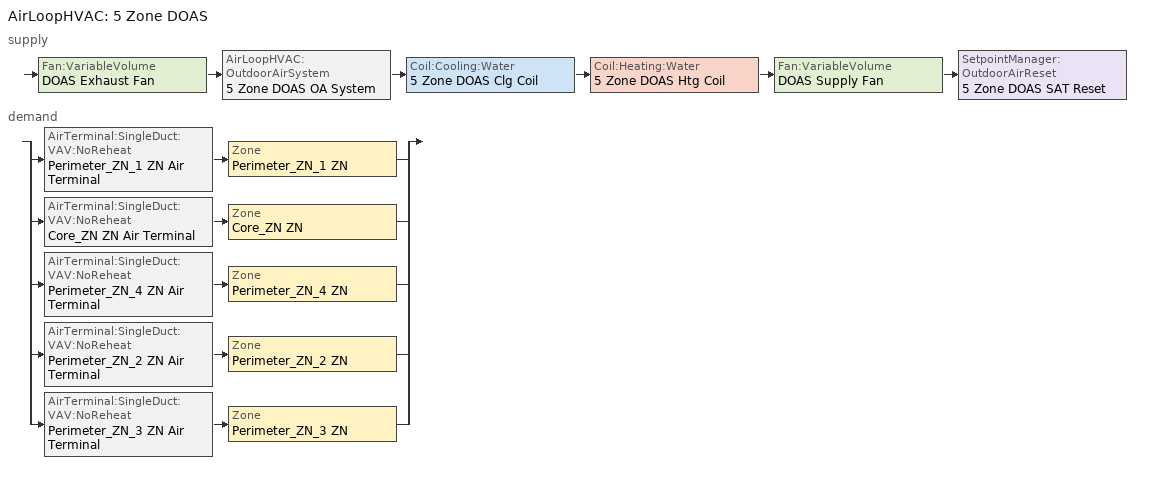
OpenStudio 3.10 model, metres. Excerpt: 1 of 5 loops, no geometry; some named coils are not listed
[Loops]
AirLoopHVAC '5 Zone DOAS'
 supply: Fan:VariableVolume 'DOAS Exhaust Fan' > AirLoopHVAC:OutdoorAirSystem '5 Zone DOAS OA System' > Coil:Cooling:Water '5 Zone DOAS Clg Coil' > Coil:Heating:Water '5 Zone DOAS Htg Coil' > Fan:VariableVolume 'DOAS Supply Fan' > SetpointManager:OutdoorAirReset '5 Zone DOAS SAT Reset'
 demand: split
  | AirTerminal:SingleDuct:VAV:NoReheat 'Perimeter_ZN_1 ZN Air Terminal' > Zone 'Perimeter_ZN_1 ZN'
  | AirTerminal:SingleDuct:VAV:NoReheat 'Core_ZN ZN Air Terminal' > Zone 'Core_ZN ZN'
  | AirTerminal:SingleDuct:VAV:NoReheat 'Perimeter_ZN_4 ZN Air Terminal' > Zone 'Perimeter_ZN_4 ZN'
  | AirTerminal:SingleDuct:VAV:NoReheat 'Perimeter_ZN_2 ZN Air Terminal' > Zone 'Perimeter_ZN_2 ZN'
  | AirTerminal:SingleDuct:VAV:NoReheat 'Perimeter_ZN_3 ZN Air Terminal' > Zone 'Perimeter_ZN_3 ZN'
[Sizing:Zone] Zone Cooling Design Supply Air Temperature Input Method=SupplyAirTemperature; Zone Cooling Design Supply Air Temperature {C}=12.7778; Zone Cooling Design Supply Air Temperature Difference {deltaC}=11.11; Zone Heating Design Supply Air Temperature Input Method=SupplyAirTemperature; Zone Heating Design Supply Air Temperature {C}=40; Zone Heating Design Supply Air Temperature Difference {deltaC}=11.11; Zone Cooling Design Supply Air Humidity Ratio {kg-H2O/kg-air}=0.0085; Zone Heating Design Supply Air Humidity Ratio {kg-H2O/kg-air}=0.008; Cooling Design Air Flow Method=DesignDay; Heating Design Air Flow Method=DesignDay; Heating Maximum Air Flow Fraction=1; Account for Dedicated Outdoor Air System=Yes; Dedicated Outdoor Air System Control Strategy=NeutralSupplyAir; Dedicated Outdoor Air Low Setpoint Temperature for Design {C}=15.5556; Dedicated Outdoor Air High Setpoint Temperature for Design {C}=21.1111; Zone Load Sizing Method=Sensible Load Only No Latent Load; Zone Latent Cooling Design Supply Air Humidity Ratio Input Method=HumidityRatioDifference; Zone Cooling Design Supply Air Humidity Ratio Difference {kgWater/kgDryAir}=0.005; Zone Latent Heating Design Supply Air Humidity Ratio Input Method=HumidityRatioDifference; Zone Humidification Design Supply Air Humidity Ratio Difference {kgWater/kgDryAir}=0.005; Sizing Option=Coincident
Perimeter_ZN_1 ZN; Perimeter_ZN_2 ZN; Perimeter_ZN_3 ZN; Perimeter_ZN_4 ZN
[Zone equipment]
Perimeter_ZN_1 ZN: Perimeter_ZN_1 ZN Air Terminal, Perimeter_ZN_1 ZN FCU
Perimeter_ZN_2 ZN: Perimeter_ZN_2 ZN Air Terminal, Perimeter_ZN_2 ZN FCU
Perimeter_ZN_3 ZN: Perimeter_ZN_3 ZN Air Terminal, Perimeter_ZN_3 ZN FCU
Perimeter_ZN_4 ZN: Perimeter_ZN_4 ZN Air Terminal, Perimeter_ZN_4 ZN FCU
[AirLoopHVAC]
5 Zone DOAS: Availability Schedule=5 Zone DOAS Occ Sch; Design Supply Air Flow Rate {m3/s}=autosize; Design Return Air Flow Fraction of Supply Air Flow=1
[Sizing:System]
5 Zone DOAS: Type of Load to Size On=VentilationRequirement; Central Heating Maximum System Air Flow Ratio=1; Preheat Design Temperature {C}=7; Preheat Design Humidity Ratio {kg-H2O/kg-Air}=0.008; Precool Design Temperature {C}=12.8; Precool Design Humidity Ratio {kg-H2O/kg-Air}=0.008; Central Cooling Design Supply Air Temperature {C}=15.5556; Central Heating Design Supply Air Temperature {C}=21.1111; Sizing Option=Coincident; 100% Outdoor Air in Cooling=Yes; 100% Outdoor Air in Heating=Yes; Central Cooling Design Supply Air Humidity Ratio {kg-H2O/kg-Air}=0.0085; Zone Maximum Outdoor Air Fraction=1; Cooling Supply Air Flow Rate Per Floor Area {m3/s-m2}=0.00996765; Cooling Fraction of Autosized Cooling Supply Air Flow Rate=1; Cooling Supply Air Flow Rate Per Unit Cooling Capacity {m3/s-W}=3.94755e-05; Heating Supply Air Flow Rate Per Floor Area {m3/s-m2}=0.00996765; Heating Fraction of Autosized Heating Supply Air Flow Rate=1; Heating Fraction of Autosized Cooling Supply Air Flow Rate=1; Heating Supply Air Flow Rate Per Unit Heating Capacity {m3/s-W}=3.15882e-05; Cooling Design Capacity Method=CoolingDesignCapacity; Cooling Design Capacity {W}=autosize; Cooling Design Capacity Per Floor Area {W/m2}=234.7; Fraction of Autosized Cooling Design Capacity=1; Heating Design Capacity Method=HeatingDesignCapacity; Heating Design Capacity {W}=autosize; Heating Design Capacity Per Floor Area {W/m2}=157; Fraction of Autosized Heating Design Capacity=1; Central Cooling Capacity Control Method=OnOff; Occupant Diversity=autosize
[Fan:VariableVolume] Availability Schedule=Always On Discrete; Fan Total Efficiency=0.455; Maximum Flow Rate {m3/s}=Autosize; Fan Power Minimum Flow Rate Input Method=Fraction; Fan Power Minimum Flow Fraction=0.25; Fan Power Minimum Air Flow Rate {m3/s}=0; Motor Efficiency=0.7; Motor In Airstream Fraction=1; Fan Power Coefficient 5=0
Name | Pressure Rise {Pa} | Fan Power Coefficient 1 | Fan Power Coefficient 2 | Fan Power Coefficient 3 | Fan Power Coefficient 4
DOAS Supply Fan | 622.722 | 0.04076 | 0.0881 | -0.0729 | 0.9437
DOAS Exhaust Fan | 373.633 | 0.189848 | 0.31447 | 0.495682 | 0
[Controller:OutdoorAir]
5 Zone DOAS Outdoor Air Controller: Minimum Outdoor Air Flow Rate {m3/s}=autosize; Maximum Outdoor Air Flow Rate {m3/s}=Autosize; Economizer Control Type=NoEconomizer; Economizer Control Action Type=ModulateFlow; Lockout Type=LockoutWithHeating; Minimum Limit Type=FixedMinimum; Minimum Outdoor Air Schedule=Always On Discrete; Minimum Fraction of Outdoor Air Schedule=Always On Discrete; Controller Mechanical Ventilation=5 Zone DOAS Mechanical Ventilation Controller; High Humidity Control=No; High Humidity Outdoor Air Flow Ratio=1; Control High Indoor Humidity Based on Outdoor Humidity Ratio=Yes; Heat Recovery Bypass Control Type=BypassWhenWithinEconomizerLimits; Economizer Operation Staging=InterlockedWithMechanicalCooling
[Controller:MechanicalVentilation]
5 Zone DOAS Mechanical Ventilation Controller: Availability Schedule=Always On Discrete; Demand Controlled Ventilation=Yes; System Outdoor Air Method=ZoneSum
[AirLoopHVAC:OutdoorAirSystem]
5 Zone DOAS OA System: Controller=5 Zone DOAS Outdoor Air Controller
[SetpointManager:OutdoorAirReset]
5 Zone DOAS SAT Reset: Control Variable=Temperature; Setpoint at Outdoor Low Temperature {C}=21.1111; Outdoor Low Temperature {C}=12.7778; Setpoint at Outdoor High Temperature {C}=15.5556; Outdoor High Temperature {C}=21.1111; Setpoint Node or NodeList=5 Zone DOAS Supply Outlet Node
[AirTerminal:SingleDuct:VAV:NoReheat] Availability Schedule=Always On Discrete; Maximum Air Flow Rate {m3/s}=autosize; Zone Minimum Air Flow Input Method=Constant; Constant Minimum Air Flow Fraction=0.1; Control For Outdoor Air=Yes
Perimeter_ZN_1 ZN Air Terminal; Core_ZN ZN Air Terminal; Perimeter_ZN_4 ZN Air Terminal; Perimeter_ZN_2 ZN Air Terminal; Perimeter_ZN_3 ZN Air Terminal
[Schedule:Constant]
Always On Discrete: Value=1
[Schedule:Ruleset]
5 Zone DOAS Occ Sch: Default Day Schedule=5 Zone DOAS Occ Sch Default; Summer Design Day Schedule=5 Zone DOAS Occ Sch Summer Design Day; Winter Design Day Schedule=5 Zone DOAS Occ Sch Winter Design Day
[Schedule:Day]
5 Zone DOAS Occ Sch Default: 6, 0, 0, 23, 0, 1, 24, 0, 0
5 Zone DOAS Occ Sch Winter Design Day; 5 Zone DOAS Occ Sch Summer Design Day: 24, 0, 1
Schedule Day 1; Schedule Day 2: 24, 0, 0
[Schedule:Rule] Schedule Ruleset=5 Zone DOAS Occ Sch; Date Specification Type=DateRange; Start Month=1; End Month=12
Name | Rule Order | Day Schedule | Apply Saturday | Start Day | End Day | Apply Sunday
Schedule Rule 22 | 1 | Schedule Day 1 | Yes | 7 | 30
Schedule Rule 23 | 0 | Schedule Day 2 |  | 1 | 31 | Yes
